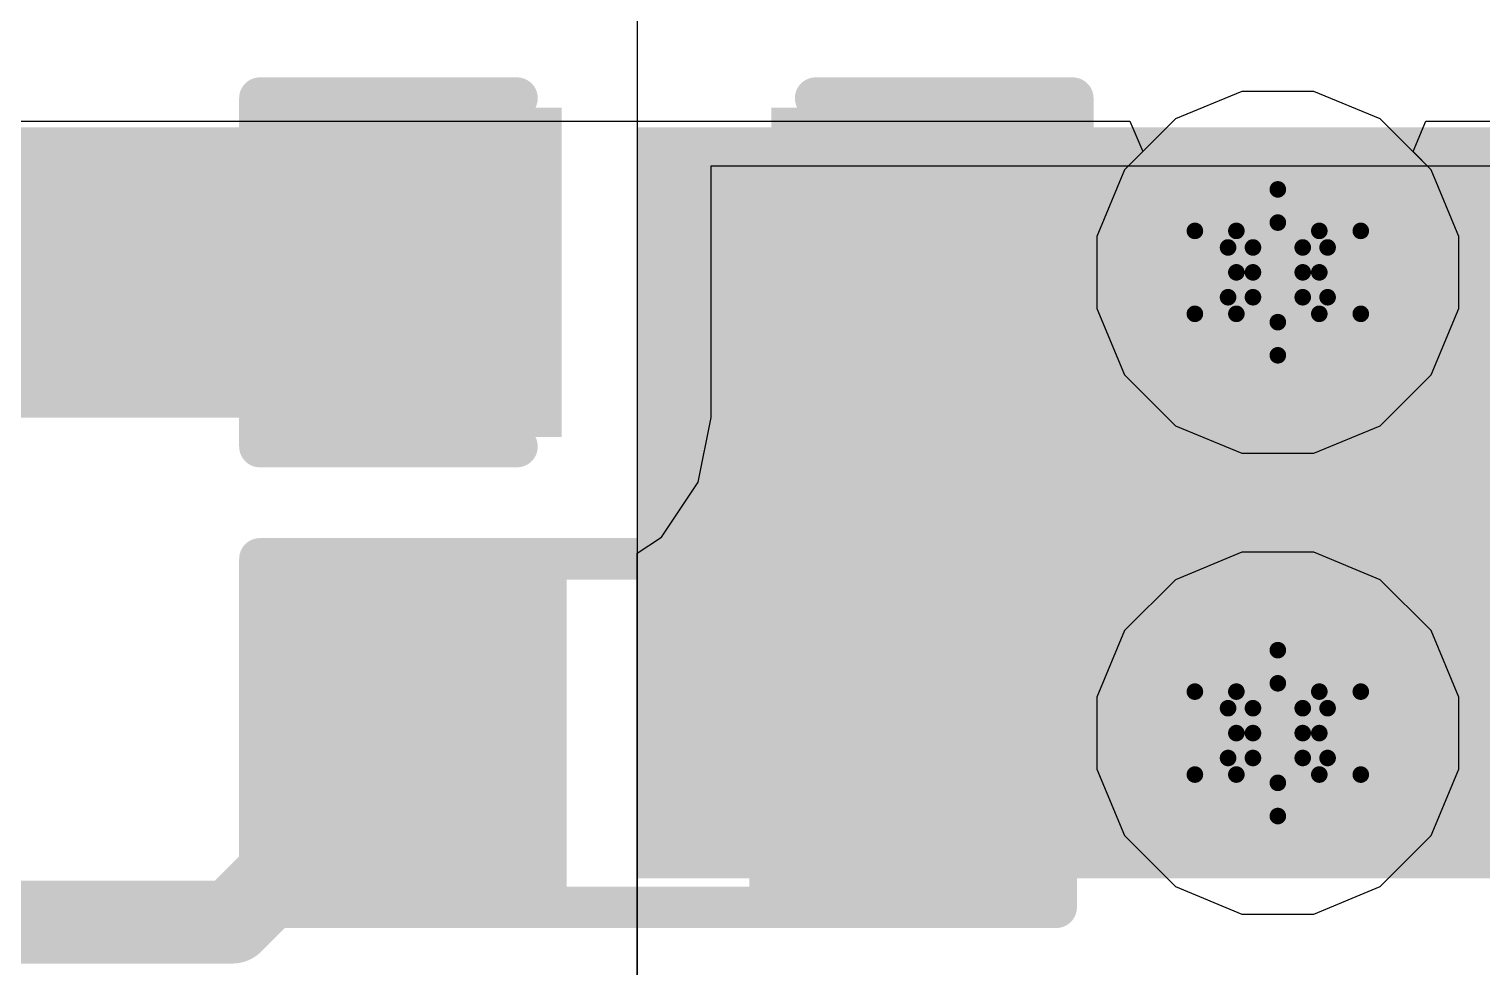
# Model space of a CAD drawing. Header units: inches. Extents: x -5 to 5328, y -4 to 5281.
# Drawn here: x 117.494 to 121.943, y 50.031 to 52.903 of the extents above; entities that cross this region are included whole.
import ezdxf

# ---------------------------------------------------------------- set-up
doc = ezdxf.new("R2010")
doc.units = ezdxf.units.IN
for name, color, linetype in [('Bottom Layer', 5, 'Continuous'), ('Bottom Solder', 6, 'Continuous'), ('Drill Drawing', 1, 'Continuous'), ('Layer 1', 16, 'Continuous'), ('Layer 2', 76, 'Continuous'), ('Top Layer', 1, 'Continuous'), ('Top Overlay', 2, 'Continuous'), ('Top Paste', 8, 'Continuous'), ('Top Solder', 216, 'Continuous'), ('Via Holes', 16, 'Continuous')]:
    doc.layers.add(name, color=color, linetype=linetype)

# ---------------------------------------------------------------- blocks, each defined once
blk = doc.blocks.new('R___0603_94')
at = {"layer": 'Top Layer'}
for points in [[(-0.381, 0.4445), (-0.381, -0.4445), (-1.143, -0.4445), (-1.143, 0.4445)], [(1.143, 0.4445), (1.143, -0.4445), (0.381, -0.4445), (0.381, 0.4445)]]:
    blk.add_hatch(color=1, dxfattribs=at).paths.add_polyline_path(points)
at = {"layer": 'Top Paste'}
for points in [[(-0.381, 0.4445), (-0.381, -0.4445), (-1.143, -0.4445), (-1.143, 0.4445)], [(1.143, 0.4445), (1.143, -0.4445), (0.381, -0.4445), (0.381, 0.4445)]]:
    blk.add_hatch(color=8, dxfattribs=at).paths.add_polyline_path(points)
at = {"layer": 'Top Solder'}
for points in [[(-0.2794, 0.5461), (-0.2794, -0.5461), (-1.2446, -0.5461), (-1.2446, 0.5461)], [(1.2446, 0.5461), (1.2446, -0.5461), (0.2794, -0.5461), (0.2794, 0.5461)]]:
    blk.add_hatch(color=216, dxfattribs=at).paths.add_polyline_path(points)
at = {"layer": 'Top Overlay'}
for points in [[(-1.2192, 0.5334, 0.127, 0.127, 0), (-1.2192, -0.5334, 0.127, 0.127, 0)], [(1.2192, 0.5334, 0.127, 0.127, 0), (-1.2192, 0.5334, 0.127, 0.127, 0)], [(1.2192, 0.5334, 0.127, 0.127, 0), (1.2192, -0.5334, 0.127, 0.127, 0)], [(1.2192, -0.5334, 0.127, 0.127, 0), (-1.2192, -0.5334, 0.127, 0.127, 0)]]:
    blk.add_lwpolyline(points, format="xyseb", dxfattribs=at)
for points in [[(-1.25095, 0.5334, 0.0635, 0.0635, 1), (-1.18745, 0.5334, 0.0635, 0.0635, 1)], [(-1.25095, 0.5334, 0.0635, 0.0635, 1), (-1.18745, 0.5334, 0.0635, 0.0635, 1)], [(1.18745, 0.5334, 0.0635, 0.0635, 1), (1.25095, 0.5334, 0.0635, 0.0635, 1)], [(1.18745, 0.5334, 0.0635, 0.0635, 1), (1.25095, 0.5334, 0.0635, 0.0635, 1)], [(-1.25095, -0.5334, 0.0635, 0.0635, 1), (-1.18745, -0.5334, 0.0635, 0.0635, 1)], [(-1.25095, -0.5334, 0.0635, 0.0635, 1), (-1.18745, -0.5334, 0.0635, 0.0635, 1)], [(1.18745, -0.5334, 0.0635, 0.0635, 1), (1.25095, -0.5334, 0.0635, 0.0635, 1)], [(1.18745, -0.5334, 0.0635, 0.0635, 1), (1.25095, -0.5334, 0.0635, 0.0635, 1)]]:
    blk.add_lwpolyline(points, format="xyseb", close=True, dxfattribs=at)
blk = doc.blocks.new('C___0603_195')
at = {"layer": 'Top Layer'}
for points in [[(-0.381, 0.4445), (-0.381, -0.4445), (-1.143, -0.4445), (-1.143, 0.4445)], [(1.143, 0.4445), (1.143, -0.4445), (0.381, -0.4445), (0.381, 0.4445)]]:
    blk.add_hatch(color=1, dxfattribs=at).paths.add_polyline_path(points)
at = {"layer": 'Top Paste'}
for points in [[(-0.381, 0.4445), (-0.381, -0.4445), (-1.143, -0.4445), (-1.143, 0.4445)], [(1.143, 0.4445), (1.143, -0.4445), (0.381, -0.4445), (0.381, 0.4445)]]:
    blk.add_hatch(color=8, dxfattribs=at).paths.add_polyline_path(points)
at = {"layer": 'Top Solder'}
for points in [[(-0.321, 0.5045), (-0.321, -0.5045), (-1.203, -0.5045), (-1.203, 0.5045)], [(1.203, 0.5045), (1.203, -0.5045), (0.321, -0.5045), (0.321, 0.5045)]]:
    blk.add_hatch(color=216, dxfattribs=at).paths.add_polyline_path(points)
at = {"layer": 'Top Overlay'}
for points in [[(-1.2446, 0.5334, 0.127, 0.127, 0), (-1.2446, -0.5334, 0.127, 0.127, 0)], [(-0.4572, 0.5334, 0.127, 0.127, 0), (-1.2446, 0.5334, 0.127, 0.127, 0)], [(1.2446, 0.5334, 0.127, 0.127, 0), (0.4572, 0.5334, 0.127, 0.127, 0)], [(1.2446, 0.5334, 0.127, 0.127, 0), (1.2446, -0.5334, 0.127, 0.127, 0)], [(-0.4572, -0.5334, 0.127, 0.127, 0), (-1.2446, -0.5334, 0.127, 0.127, 0)], [(1.2446, -0.5334, 0.127, 0.127, 0), (0.4572, -0.5334, 0.127, 0.127, 0)]]:
    blk.add_lwpolyline(points, format="xyseb", dxfattribs=at)
for points in [[(-1.2764, 0.5334, 0.0635, 0.0635, 1), (-1.2128, 0.5334, 0.0635, 0.0635, 1)], [(-1.2764, 0.5334, 0.0635, 0.0635, 1), (-1.2128, 0.5334, 0.0635, 0.0635, 1)], [(-0.4889, 0.5334, 0.0635, 0.0635, 1), (-0.4254, 0.5334, 0.0635, 0.0635, 1)], [(0.4254, 0.5334, 0.0635, 0.0635, 1), (0.4889, 0.5334, 0.0635, 0.0635, 1)], [(1.2128, 0.5334, 0.0635, 0.0635, 1), (1.2764, 0.5334, 0.0635, 0.0635, 1)], [(1.2128, 0.5334, 0.0635, 0.0635, 1), (1.2764, 0.5334, 0.0635, 0.0635, 1)], [(-1.2764, -0.5334, 0.0635, 0.0635, 1), (-1.2128, -0.5334, 0.0635, 0.0635, 1)], [(-1.2764, -0.5334, 0.0635, 0.0635, 1), (-1.2128, -0.5334, 0.0635, 0.0635, 1)], [(-0.4889, -0.5334, 0.0635, 0.0635, 1), (-0.4254, -0.5334, 0.0635, 0.0635, 1)], [(0.4254, -0.5334, 0.0635, 0.0635, 1), (0.4889, -0.5334, 0.0635, 0.0635, 1)], [(1.2128, -0.5334, 0.0635, 0.0635, 1), (1.2764, -0.5334, 0.0635, 0.0635, 1)], [(1.2128, -0.5334, 0.0635, 0.0635, 1), (1.2764, -0.5334, 0.0635, 0.0635, 1)]]:
    blk.add_lwpolyline(points, format="xyseb", close=True, dxfattribs=at)

msp = doc.modelspace()

# ---------------------------------------------------------------- hatches: boundary and pattern name
at = {"layer": 'Bottom Layer'}
h = msp.add_hatch(color=5, dxfattribs=at)
edge = h.paths.add_edge_path()
edge.add_arc((121.3179, 52.1576), 0.3, 0, 360)
h = msp.add_hatch(color=5, dxfattribs=at)
edge = h.paths.add_edge_path()
edge.add_arc((121.3179, 50.7469), 0.3, 0, 360)
at = {"layer": 'Bottom Solder'}
h = msp.add_hatch(color=6, dxfattribs=at)
edge = h.paths.add_edge_path()
edge.add_arc((121.3179, 52.1576), 0.4016, 0, 360)
h = msp.add_hatch(color=6, dxfattribs=at)
edge = h.paths.add_edge_path()
edge.add_arc((121.3179, 50.7469), 0.4016, 0, 360)
at = {"layer": 'Layer 1'}
h = msp.add_hatch(color=16, dxfattribs=at)
edge = h.paths.add_edge_path()
edge.add_arc((121.3179, 52.1576), 0.3, 0, 360)
h = msp.add_hatch(color=16, dxfattribs=at)
edge = h.paths.add_edge_path()
edge.add_arc((121.3179, 50.7469), 0.3, 0, 360)
at = {"layer": 'Layer 2'}
h = msp.add_hatch(color=76, dxfattribs=at)
edge = h.paths.add_edge_path()
edge.add_arc((121.3179, 52.1576), 0.3, 0, 360)
h = msp.add_hatch(color=76, dxfattribs=at)
edge = h.paths.add_edge_path()
edge.add_arc((121.3179, 50.7469), 0.3, 0, 360)
at = {"layer": 'Top Layer'}
for points in [[(116.0093, 51.7131), (119.0644, 51.7131), (119.0644, 52.6021), (116.0093, 52.6021)], [(119.3565, 50.3024), (127.8203, 50.3024), (127.8203, 52.6021), (119.3565, 52.6021)]]:
    msp.add_hatch(color=1, dxfattribs=at).paths.add_polyline_path(points)
h = msp.add_hatch(color=1, dxfattribs=at)
edge = h.paths.add_edge_path()
edge.add_arc((121.3179, 52.1576), 0.3, 0, 360)
h = msp.add_hatch(color=1, dxfattribs=at)
edge = h.paths.add_edge_path()
edge.add_arc((121.3179, 50.7469), 0.3, 0, 360)
at = {"layer": 'Top Solder'}
h = msp.add_hatch(color=216, dxfattribs=at)
edge = h.paths.add_edge_path()
edge.add_arc((121.3179, 52.1576), 0.4016, 0, 360)
h = msp.add_hatch(color=216, dxfattribs=at)
edge = h.paths.add_edge_path()
edge.add_arc((121.3179, 50.7469), 0.4016, 0, 360)
at = {"layer": 'Via Holes'}
h = msp.add_hatch(color=7, dxfattribs=at)
edge = h.paths.add_edge_path()
edge.add_arc((121.3179, 52.1576), 0.15, 0, 360)
h = msp.add_hatch(color=7, dxfattribs=at)
edge = h.paths.add_edge_path()
edge.add_arc((121.3179, 50.7469), 0.15, 0, 360)

# ---------------------------------------------------------------- linework, layer by layer
at = {"layer": 'Bottom Layer'}
for p, q in [((121.2077, 52.7116), (121.0041, 52.6273)), ((121.4281, 52.7116), (121.2077, 52.7116)), ((121.6317, 52.6273), (121.4281, 52.7116)), ((121.0041, 52.6273), (120.8482, 52.4714)), ((121.7875, 52.4714), (121.6317, 52.6273)), ((120.8482, 52.4714), (120.7639, 52.2678)), ((121.8719, 52.2678), (121.7875, 52.4714)), ((120.7639, 52.2678), (120.7639, 52.0474)), ((121.8719, 52.0474), (121.8719, 52.2678)), ((120.7639, 52.0474), (120.8482, 51.8438)), ((121.7875, 51.8438), (121.8719, 52.0474)), ((120.8482, 51.8438), (121.0041, 51.688)), ((121.6317, 51.688), (121.7875, 51.8438)), ((121.0041, 51.688), (121.2077, 51.6036)), ((121.4281, 51.6036), (121.6317, 51.688)), ((121.2077, 51.6036), (121.4281, 51.6036)), ((121.2077, 51.3009), (121.0041, 51.2165)), ((121.4281, 51.3009), (121.2077, 51.3009)), ((121.6317, 51.2165), (121.4281, 51.3009)), ((121.0041, 51.2165), (120.8482, 51.0607)), ((121.7875, 51.0607), (121.6317, 51.2165)), ((120.8482, 51.0607), (120.7639, 50.8571)), ((121.8719, 50.8571), (121.7875, 51.0607)), ((120.7639, 50.8571), (120.7639, 50.6367)), ((121.8719, 50.6367), (121.8719, 50.8571)), ((120.7639, 50.6367), (120.8482, 50.433)), ((121.7875, 50.433), (121.8719, 50.6367)), ((120.8482, 50.433), (121.0041, 50.2772)), ((121.6317, 50.2772), (121.7875, 50.433)), ((121.0041, 50.2772), (121.2077, 50.1929)), ((121.4281, 50.1929), (121.6317, 50.2772)), ((121.2077, 50.1929), (121.4281, 50.1929))]:
    msp.add_line(p, q, dxfattribs=at)
at = {"layer": 'Drill Drawing'}
for points in [[(121.1909, 52.2846, 0.0508, 0.0508, 0), (121.3179, 52.4116, 0.0508, 0.0508, 0)], [(121.3179, 52.4116, 0.0508, 0.0508, 0), (121.4449, 52.2846, 0.0508, 0.0508, 0)], [(121.2417, 52.2338, 0.0508, 0.0508, 0), (121.3179, 52.31, 0.0508, 0.0508, 0)], [(121.3179, 52.31, 0.0508, 0.0508, 0), (121.3941, 52.2338, 0.0508, 0.0508, 0)], [(121.0639, 52.2846, 0.0508, 0.0508, 0), (121.1909, 52.1576, 0.0508, 0.0508, 0)], [(121.0639, 52.2846, 0.0508, 0.0508, 0), (121.1909, 52.2846, 0.0508, 0.0508, 0)], [(121.4449, 52.2846, 0.0508, 0.0508, 0), (121.5719, 52.2846, 0.0508, 0.0508, 0)], [(121.4449, 52.1576, 0.0508, 0.0508, 0), (121.5719, 52.2846, 0.0508, 0.0508, 0)], [(121.1655, 52.2338, 0.0508, 0.0508, 0), (121.2417, 52.1576, 0.0508, 0.0508, 0)], [(121.1655, 52.2338, 0.0508, 0.0508, 0), (121.2417, 52.2338, 0.0508, 0.0508, 0)], [(121.3941, 52.2338, 0.0508, 0.0508, 0), (121.4703, 52.2338, 0.0508, 0.0508, 0)], [(121.3941, 52.1576, 0.0508, 0.0508, 0), (121.4703, 52.2338, 0.0508, 0.0508, 0)], [(121.0639, 52.0306, 0.0508, 0.0508, 0), (121.1909, 52.1576, 0.0508, 0.0508, 0)], [(121.1655, 52.0814, 0.0508, 0.0508, 0), (121.2417, 52.1576, 0.0508, 0.0508, 0)], [(121.3941, 52.1576, 0.0508, 0.0508, 0), (121.4703, 52.0814, 0.0508, 0.0508, 0)], [(121.4449, 52.1576, 0.0508, 0.0508, 0), (121.5719, 52.0306, 0.0508, 0.0508, 0)], [(121.1655, 52.0814, 0.0508, 0.0508, 0), (121.2417, 52.0814, 0.0508, 0.0508, 0)], [(121.2417, 52.0814, 0.0508, 0.0508, 0), (121.3179, 52.0052, 0.0508, 0.0508, 0)], [(121.3179, 52.0052, 0.0508, 0.0508, 0), (121.3941, 52.0814, 0.0508, 0.0508, 0)], [(121.3941, 52.0814, 0.0508, 0.0508, 0), (121.4703, 52.0814, 0.0508, 0.0508, 0)], [(121.0639, 52.0306, 0.0508, 0.0508, 0), (121.1909, 52.0306, 0.0508, 0.0508, 0)], [(121.1909, 52.0306, 0.0508, 0.0508, 0), (121.3179, 51.9036, 0.0508, 0.0508, 0)], [(121.3179, 51.9036, 0.0508, 0.0508, 0), (121.4449, 52.0306, 0.0508, 0.0508, 0)], [(121.4449, 52.0306, 0.0508, 0.0508, 0), (121.5719, 52.0306, 0.0508, 0.0508, 0)], [(121.1909, 50.8739, 0.0508, 0.0508, 0), (121.3179, 51.0009, 0.0508, 0.0508, 0)], [(121.3179, 51.0009, 0.0508, 0.0508, 0), (121.4449, 50.8739, 0.0508, 0.0508, 0)], [(121.0639, 50.8739, 0.0508, 0.0508, 0), (121.1909, 50.7469, 0.0508, 0.0508, 0)], [(121.0639, 50.8739, 0.0508, 0.0508, 0), (121.1909, 50.8739, 0.0508, 0.0508, 0)], [(121.2417, 50.8231, 0.0508, 0.0508, 0), (121.3179, 50.8993, 0.0508, 0.0508, 0)], [(121.3179, 50.8993, 0.0508, 0.0508, 0), (121.3941, 50.8231, 0.0508, 0.0508, 0)], [(121.4449, 50.8739, 0.0508, 0.0508, 0), (121.5719, 50.8739, 0.0508, 0.0508, 0)], [(121.4449, 50.7469, 0.0508, 0.0508, 0), (121.5719, 50.8739, 0.0508, 0.0508, 0)], [(121.1655, 50.8231, 0.0508, 0.0508, 0), (121.2417, 50.7469, 0.0508, 0.0508, 0)], [(121.1655, 50.8231, 0.0508, 0.0508, 0), (121.2417, 50.8231, 0.0508, 0.0508, 0)], [(121.3941, 50.8231, 0.0508, 0.0508, 0), (121.4703, 50.8231, 0.0508, 0.0508, 0)], [(121.3941, 50.7469, 0.0508, 0.0508, 0), (121.4703, 50.8231, 0.0508, 0.0508, 0)], [(121.0639, 50.6199, 0.0508, 0.0508, 0), (121.1909, 50.7469, 0.0508, 0.0508, 0)], [(121.1655, 50.6707, 0.0508, 0.0508, 0), (121.2417, 50.7469, 0.0508, 0.0508, 0)], [(121.3941, 50.7469, 0.0508, 0.0508, 0), (121.4703, 50.6707, 0.0508, 0.0508, 0)], [(121.4449, 50.7469, 0.0508, 0.0508, 0), (121.5719, 50.6199, 0.0508, 0.0508, 0)], [(121.1655, 50.6707, 0.0508, 0.0508, 0), (121.2417, 50.6707, 0.0508, 0.0508, 0)], [(121.2417, 50.6707, 0.0508, 0.0508, 0), (121.3179, 50.5945, 0.0508, 0.0508, 0)], [(121.3179, 50.5945, 0.0508, 0.0508, 0), (121.3941, 50.6707, 0.0508, 0.0508, 0)], [(121.3941, 50.6707, 0.0508, 0.0508, 0), (121.4703, 50.6707, 0.0508, 0.0508, 0)], [(121.0639, 50.6199, 0.0508, 0.0508, 0), (121.1909, 50.6199, 0.0508, 0.0508, 0)], [(121.1909, 50.6199, 0.0508, 0.0508, 0), (121.3179, 50.4929, 0.0508, 0.0508, 0)], [(121.3179, 50.4929, 0.0508, 0.0508, 0), (121.4449, 50.6199, 0.0508, 0.0508, 0)], [(121.4449, 50.6199, 0.0508, 0.0508, 0), (121.5719, 50.6199, 0.0508, 0.0508, 0)]]:
    msp.add_lwpolyline(points, format="xyseb", dxfattribs=at)
for points in [[(121.3052, 52.4116, 0.0254, 0.0254, 1), (121.3306, 52.4116, 0.0254, 0.0254, 1)], [(121.3052, 52.4116, 0.0254, 0.0254, 1), (121.3306, 52.4116, 0.0254, 0.0254, 1)], [(121.3052, 52.31, 0.0254, 0.0254, 1), (121.3306, 52.31, 0.0254, 0.0254, 1)], [(121.3052, 52.31, 0.0254, 0.0254, 1), (121.3306, 52.31, 0.0254, 0.0254, 1)], [(121.0512, 52.2846, 0.0254, 0.0254, 1), (121.0766, 52.2846, 0.0254, 0.0254, 1)], [(121.0512, 52.2846, 0.0254, 0.0254, 1), (121.0766, 52.2846, 0.0254, 0.0254, 1)], [(121.1782, 52.2846, 0.0254, 0.0254, 1), (121.2036, 52.2846, 0.0254, 0.0254, 1)], [(121.1782, 52.2846, 0.0254, 0.0254, 1), (121.2036, 52.2846, 0.0254, 0.0254, 1)], [(121.4322, 52.2846, 0.0254, 0.0254, 1), (121.4576, 52.2846, 0.0254, 0.0254, 1)], [(121.4322, 52.2846, 0.0254, 0.0254, 1), (121.4576, 52.2846, 0.0254, 0.0254, 1)], [(121.5592, 52.2846, 0.0254, 0.0254, 1), (121.5846, 52.2846, 0.0254, 0.0254, 1)], [(121.5592, 52.2846, 0.0254, 0.0254, 1), (121.5846, 52.2846, 0.0254, 0.0254, 1)], [(121.1528, 52.2338, 0.0254, 0.0254, 1), (121.1782, 52.2338, 0.0254, 0.0254, 1)], [(121.1528, 52.2338, 0.0254, 0.0254, 1), (121.1782, 52.2338, 0.0254, 0.0254, 1)], [(121.229, 52.2338, 0.0254, 0.0254, 1), (121.2544, 52.2338, 0.0254, 0.0254, 1)], [(121.229, 52.2338, 0.0254, 0.0254, 1), (121.2544, 52.2338, 0.0254, 0.0254, 1)], [(121.3814, 52.2338, 0.0254, 0.0254, 1), (121.4068, 52.2338, 0.0254, 0.0254, 1)], [(121.3814, 52.2338, 0.0254, 0.0254, 1), (121.4068, 52.2338, 0.0254, 0.0254, 1)], [(121.4576, 52.2338, 0.0254, 0.0254, 1), (121.483, 52.2338, 0.0254, 0.0254, 1)], [(121.4576, 52.2338, 0.0254, 0.0254, 1), (121.483, 52.2338, 0.0254, 0.0254, 1)], [(121.1782, 52.1576, 0.0254, 0.0254, 1), (121.2036, 52.1576, 0.0254, 0.0254, 1)], [(121.1782, 52.1576, 0.0254, 0.0254, 1), (121.2036, 52.1576, 0.0254, 0.0254, 1)], [(121.229, 52.1576, 0.0254, 0.0254, 1), (121.2544, 52.1576, 0.0254, 0.0254, 1)], [(121.229, 52.1576, 0.0254, 0.0254, 1), (121.2544, 52.1576, 0.0254, 0.0254, 1)], [(121.3814, 52.1576, 0.0254, 0.0254, 1), (121.4068, 52.1576, 0.0254, 0.0254, 1)], [(121.3814, 52.1576, 0.0254, 0.0254, 1), (121.4068, 52.1576, 0.0254, 0.0254, 1)], [(121.4322, 52.1576, 0.0254, 0.0254, 1), (121.4576, 52.1576, 0.0254, 0.0254, 1)], [(121.4322, 52.1576, 0.0254, 0.0254, 1), (121.4576, 52.1576, 0.0254, 0.0254, 1)], [(121.1528, 52.0814, 0.0254, 0.0254, 1), (121.1782, 52.0814, 0.0254, 0.0254, 1)], [(121.1528, 52.0814, 0.0254, 0.0254, 1), (121.1782, 52.0814, 0.0254, 0.0254, 1)], [(121.229, 52.0814, 0.0254, 0.0254, 1), (121.2544, 52.0814, 0.0254, 0.0254, 1)], [(121.229, 52.0814, 0.0254, 0.0254, 1), (121.2544, 52.0814, 0.0254, 0.0254, 1)], [(121.3814, 52.0814, 0.0254, 0.0254, 1), (121.4068, 52.0814, 0.0254, 0.0254, 1)], [(121.3814, 52.0814, 0.0254, 0.0254, 1), (121.4068, 52.0814, 0.0254, 0.0254, 1)], [(121.4576, 52.0814, 0.0254, 0.0254, 1), (121.483, 52.0814, 0.0254, 0.0254, 1)], [(121.4576, 52.0814, 0.0254, 0.0254, 1), (121.483, 52.0814, 0.0254, 0.0254, 1)], [(121.0512, 52.0306, 0.0254, 0.0254, 1), (121.0766, 52.0306, 0.0254, 0.0254, 1)], [(121.0512, 52.0306, 0.0254, 0.0254, 1), (121.0766, 52.0306, 0.0254, 0.0254, 1)], [(121.1782, 52.0306, 0.0254, 0.0254, 1), (121.2036, 52.0306, 0.0254, 0.0254, 1)], [(121.1782, 52.0306, 0.0254, 0.0254, 1), (121.2036, 52.0306, 0.0254, 0.0254, 1)], [(121.4322, 52.0306, 0.0254, 0.0254, 1), (121.4576, 52.0306, 0.0254, 0.0254, 1)], [(121.4322, 52.0306, 0.0254, 0.0254, 1), (121.4576, 52.0306, 0.0254, 0.0254, 1)], [(121.5592, 52.0306, 0.0254, 0.0254, 1), (121.5846, 52.0306, 0.0254, 0.0254, 1)], [(121.5592, 52.0306, 0.0254, 0.0254, 1), (121.5846, 52.0306, 0.0254, 0.0254, 1)], [(121.3052, 52.0052, 0.0254, 0.0254, 1), (121.3306, 52.0052, 0.0254, 0.0254, 1)], [(121.3052, 52.0052, 0.0254, 0.0254, 1), (121.3306, 52.0052, 0.0254, 0.0254, 1)], [(121.3052, 51.9036, 0.0254, 0.0254, 1), (121.3306, 51.9036, 0.0254, 0.0254, 1)], [(121.3052, 51.9036, 0.0254, 0.0254, 1), (121.3306, 51.9036, 0.0254, 0.0254, 1)], [(121.3052, 51.0009, 0.0254, 0.0254, 1), (121.3306, 51.0009, 0.0254, 0.0254, 1)], [(121.3052, 51.0009, 0.0254, 0.0254, 1), (121.3306, 51.0009, 0.0254, 0.0254, 1)], [(121.0512, 50.8739, 0.0254, 0.0254, 1), (121.0766, 50.8739, 0.0254, 0.0254, 1)], [(121.0512, 50.8739, 0.0254, 0.0254, 1), (121.0766, 50.8739, 0.0254, 0.0254, 1)], [(121.1782, 50.8739, 0.0254, 0.0254, 1), (121.2036, 50.8739, 0.0254, 0.0254, 1)], [(121.1782, 50.8739, 0.0254, 0.0254, 1), (121.2036, 50.8739, 0.0254, 0.0254, 1)], [(121.3052, 50.8993, 0.0254, 0.0254, 1), (121.3306, 50.8993, 0.0254, 0.0254, 1)], [(121.3052, 50.8993, 0.0254, 0.0254, 1), (121.3306, 50.8993, 0.0254, 0.0254, 1)], [(121.4322, 50.8739, 0.0254, 0.0254, 1), (121.4576, 50.8739, 0.0254, 0.0254, 1)], [(121.4322, 50.8739, 0.0254, 0.0254, 1), (121.4576, 50.8739, 0.0254, 0.0254, 1)], [(121.5592, 50.8739, 0.0254, 0.0254, 1), (121.5846, 50.8739, 0.0254, 0.0254, 1)], [(121.5592, 50.8739, 0.0254, 0.0254, 1), (121.5846, 50.8739, 0.0254, 0.0254, 1)], [(121.1528, 50.8231, 0.0254, 0.0254, 1), (121.1782, 50.8231, 0.0254, 0.0254, 1)], [(121.1528, 50.8231, 0.0254, 0.0254, 1), (121.1782, 50.8231, 0.0254, 0.0254, 1)], [(121.229, 50.8231, 0.0254, 0.0254, 1), (121.2544, 50.8231, 0.0254, 0.0254, 1)], [(121.229, 50.8231, 0.0254, 0.0254, 1), (121.2544, 50.8231, 0.0254, 0.0254, 1)], [(121.3814, 50.8231, 0.0254, 0.0254, 1), (121.4068, 50.8231, 0.0254, 0.0254, 1)], [(121.3814, 50.8231, 0.0254, 0.0254, 1), (121.4068, 50.8231, 0.0254, 0.0254, 1)], [(121.4576, 50.8231, 0.0254, 0.0254, 1), (121.483, 50.8231, 0.0254, 0.0254, 1)], [(121.4576, 50.8231, 0.0254, 0.0254, 1), (121.483, 50.8231, 0.0254, 0.0254, 1)], [(121.1782, 50.7469, 0.0254, 0.0254, 1), (121.2036, 50.7469, 0.0254, 0.0254, 1)], [(121.1782, 50.7469, 0.0254, 0.0254, 1), (121.2036, 50.7469, 0.0254, 0.0254, 1)], [(121.229, 50.7469, 0.0254, 0.0254, 1), (121.2544, 50.7469, 0.0254, 0.0254, 1)], [(121.229, 50.7469, 0.0254, 0.0254, 1), (121.2544, 50.7469, 0.0254, 0.0254, 1)], [(121.3814, 50.7469, 0.0254, 0.0254, 1), (121.4068, 50.7469, 0.0254, 0.0254, 1)], [(121.3814, 50.7469, 0.0254, 0.0254, 1), (121.4068, 50.7469, 0.0254, 0.0254, 1)], [(121.4322, 50.7469, 0.0254, 0.0254, 1), (121.4576, 50.7469, 0.0254, 0.0254, 1)], [(121.4322, 50.7469, 0.0254, 0.0254, 1), (121.4576, 50.7469, 0.0254, 0.0254, 1)], [(121.1528, 50.6707, 0.0254, 0.0254, 1), (121.1782, 50.6707, 0.0254, 0.0254, 1)], [(121.1528, 50.6707, 0.0254, 0.0254, 1), (121.1782, 50.6707, 0.0254, 0.0254, 1)], [(121.229, 50.6707, 0.0254, 0.0254, 1), (121.2544, 50.6707, 0.0254, 0.0254, 1)], [(121.229, 50.6707, 0.0254, 0.0254, 1), (121.2544, 50.6707, 0.0254, 0.0254, 1)], [(121.3814, 50.6707, 0.0254, 0.0254, 1), (121.4068, 50.6707, 0.0254, 0.0254, 1)], [(121.3814, 50.6707, 0.0254, 0.0254, 1), (121.4068, 50.6707, 0.0254, 0.0254, 1)], [(121.4576, 50.6707, 0.0254, 0.0254, 1), (121.483, 50.6707, 0.0254, 0.0254, 1)], [(121.4576, 50.6707, 0.0254, 0.0254, 1), (121.483, 50.6707, 0.0254, 0.0254, 1)], [(121.0512, 50.6199, 0.0254, 0.0254, 1), (121.0766, 50.6199, 0.0254, 0.0254, 1)], [(121.0512, 50.6199, 0.0254, 0.0254, 1), (121.0766, 50.6199, 0.0254, 0.0254, 1)], [(121.1782, 50.6199, 0.0254, 0.0254, 1), (121.2036, 50.6199, 0.0254, 0.0254, 1)], [(121.1782, 50.6199, 0.0254, 0.0254, 1), (121.2036, 50.6199, 0.0254, 0.0254, 1)], [(121.4322, 50.6199, 0.0254, 0.0254, 1), (121.4576, 50.6199, 0.0254, 0.0254, 1)], [(121.4322, 50.6199, 0.0254, 0.0254, 1), (121.4576, 50.6199, 0.0254, 0.0254, 1)], [(121.5592, 50.6199, 0.0254, 0.0254, 1), (121.5846, 50.6199, 0.0254, 0.0254, 1)], [(121.5592, 50.6199, 0.0254, 0.0254, 1), (121.5846, 50.6199, 0.0254, 0.0254, 1)], [(121.3052, 50.5945, 0.0254, 0.0254, 1), (121.3306, 50.5945, 0.0254, 0.0254, 1)], [(121.3052, 50.5945, 0.0254, 0.0254, 1), (121.3306, 50.5945, 0.0254, 0.0254, 1)], [(121.3052, 50.4929, 0.0254, 0.0254, 1), (121.3306, 50.4929, 0.0254, 0.0254, 1)], [(121.3052, 50.4929, 0.0254, 0.0254, 1), (121.3306, 50.4929, 0.0254, 0.0254, 1)]]:
    msp.add_lwpolyline(points, format="xyseb", close=True, dxfattribs=at)
at = {"layer": 'Layer 2'}
for p, q in [((107.4928, 52.621), (120.8651, 52.621)), ((120.8651, 52.621), (120.904, 52.5272)), ((121.7318, 52.5272), (121.7707, 52.621)), ((121.7707, 52.621), (130.2704, 52.621)), ((120.904, 52.5272), (120.8482, 52.4714)), ((121.7875, 52.4714), (121.7318, 52.5272)), ((120.8482, 52.4714), (120.7639, 52.2678)), ((121.8719, 52.2678), (121.7875, 52.4714)), ((120.7639, 52.2678), (120.7639, 52.0474)), ((121.8719, 52.0474), (121.8719, 52.2678)), ((120.7639, 52.0474), (120.8482, 51.8438)), ((121.7875, 51.8438), (121.8719, 52.0474)), ((120.8482, 51.8438), (121.0041, 51.688)), ((121.6317, 51.688), (121.7875, 51.8438)), ((121.0041, 51.688), (121.2077, 51.6036)), ((121.4281, 51.6036), (121.6317, 51.688)), ((121.2077, 51.6036), (121.4281, 51.6036)), ((121.2077, 51.3009), (121.0041, 51.2165)), ((121.4281, 51.3009), (121.2077, 51.3009)), ((121.6317, 51.2165), (121.4281, 51.3009)), ((121.0041, 51.2165), (120.8482, 51.0607)), ((121.7875, 51.0607), (121.6317, 51.2165)), ((120.8482, 51.0607), (120.7639, 50.8571)), ((121.8719, 50.8571), (121.7875, 51.0607)), ((120.7639, 50.8571), (120.7639, 50.6367)), ((121.8719, 50.6367), (121.8719, 50.8571)), ((120.7639, 50.6367), (120.8482, 50.433)), ((121.7875, 50.433), (121.8719, 50.6367)), ((120.8482, 50.433), (121.0041, 50.2772)), ((121.6317, 50.2772), (121.7875, 50.433)), ((121.0041, 50.2772), (121.2077, 50.1929)), ((121.4281, 50.1929), (121.6317, 50.2772)), ((121.2077, 50.1929), (121.4281, 50.1929))]:
    msp.add_line(p, q, dxfattribs=at)
at = {"layer": 'Top Layer'}
for p, q in [((119.3565, 57.3946), (119.3565, 47.7397)), ((119.5823, 51.7131), (119.5823, 52.4837)), ((119.5823, 52.4837), (126.0931, 52.4837)), ((119.5429, 51.5149), (119.5823, 51.7131)), ((119.4306, 51.3469), (119.5429, 51.5149)), ((119.3565, 51.2973), (119.4306, 51.3469)), ((119.3565, 47.7397), (119.3565, 51.2973))]:
    msp.add_line(p, q, dxfattribs=at)
for points in [[(120.3344, 52.1576, 0.381, 0.381, 0), (121.3179, 52.1576, 0.381, 0.381, 0)], [(120.309, 50.7469, 0.381, 0.381, 0), (121.3179, 50.7469, 0.381, 0.381, 0)], [(118.658, 50.6834, 0.254, 0.254, 0), (118.658, 50.7469, 0.254, 0.254, 0)], [(118.404, 50.4294, 0.254, 0.254, 0), (118.658, 50.6834, 0.254, 0.254, 0)], [(118.1158, 50.1682, 0.254, 0.254, 0), (118.377, 50.4294, 0.254, 0.254, 0)], [(118.377, 50.4294, 0.254, 0.254, 0), (118.404, 50.4294, 0.254, 0.254, 0)], [(114.8608, 50.1682, 0.254, 0.254, 0), (118.1158, 50.1682, 0.254, 0.254, 0)]]:
    msp.add_lwpolyline(points, format="xyseb", dxfattribs=at)
for points in [[(120.2391, 52.1576, 0.1905, 0.1905, 1), (120.4296, 52.1576, 0.1905, 0.1905, 1)], [(121.2226, 52.1576, 0.1905, 0.1905, 1), (121.4131, 52.1576, 0.1905, 0.1905, 1)], [(120.2137, 50.7469, 0.1905, 0.1905, 1), (120.4042, 50.7469, 0.1905, 0.1905, 1)], [(121.2226, 50.7469, 0.1905, 0.1905, 1), (121.4131, 50.7469, 0.1905, 0.1905, 1)], [(118.5945, 50.7469, 0.127, 0.127, 1), (118.7215, 50.7469, 0.127, 0.127, 1)], [(118.5945, 50.6834, 0.127, 0.127, 1), (118.7215, 50.6834, 0.127, 0.127, 1)], [(118.5945, 50.6834, 0.127, 0.127, 1), (118.7215, 50.6834, 0.127, 0.127, 1)], [(118.3135, 50.4294, 0.127, 0.127, 1), (118.4405, 50.4294, 0.127, 0.127, 1)], [(118.3135, 50.4294, 0.127, 0.127, 1), (118.4405, 50.4294, 0.127, 0.127, 1)], [(118.3405, 50.4294, 0.127, 0.127, 1), (118.4675, 50.4294, 0.127, 0.127, 1)], [(118.3405, 50.4294, 0.127, 0.127, 1), (118.4675, 50.4294, 0.127, 0.127, 1)], [(118.0523, 50.1682, 0.127, 0.127, 1), (118.1793, 50.1682, 0.127, 0.127, 1)], [(118.0523, 50.1682, 0.127, 0.127, 1), (118.1793, 50.1682, 0.127, 0.127, 1)]]:
    msp.add_lwpolyline(points, format="xyseb", close=True, dxfattribs=at)

# ---------------------------------------------------------------- block references
at = {"rotation": 180}
for name, p in [('C___0603_195', (119.4454, 52.1576)), ('R___0603_94', (119.42, 50.7469))]:
    msp.add_blockref(name, p, dxfattribs=at)

doc.saveas('drawing.dxf')
